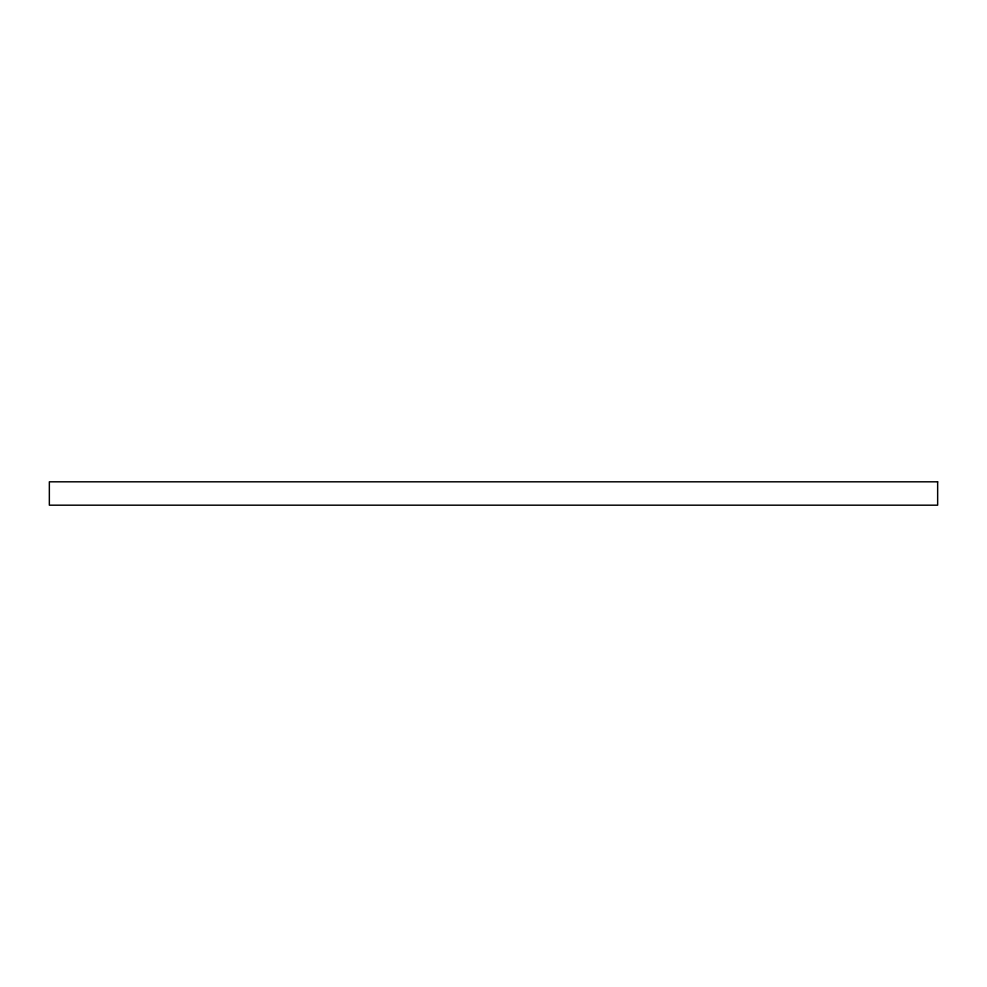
<?xml version="1.0" encoding="UTF-8"?>
<svg xmlns="http://www.w3.org/2000/svg" width="987" height="987" viewBox="0 0 987 987"><rect width="100%" height="100%" fill="white"/><g stroke="black" fill="none" stroke-linecap="round" stroke-linejoin="round"><path stroke-width="1.48" d="M937.65 481.816L49.35 481.816L49.35 505.184L937.65 505.184L937.65 481.816"/></g></svg>
